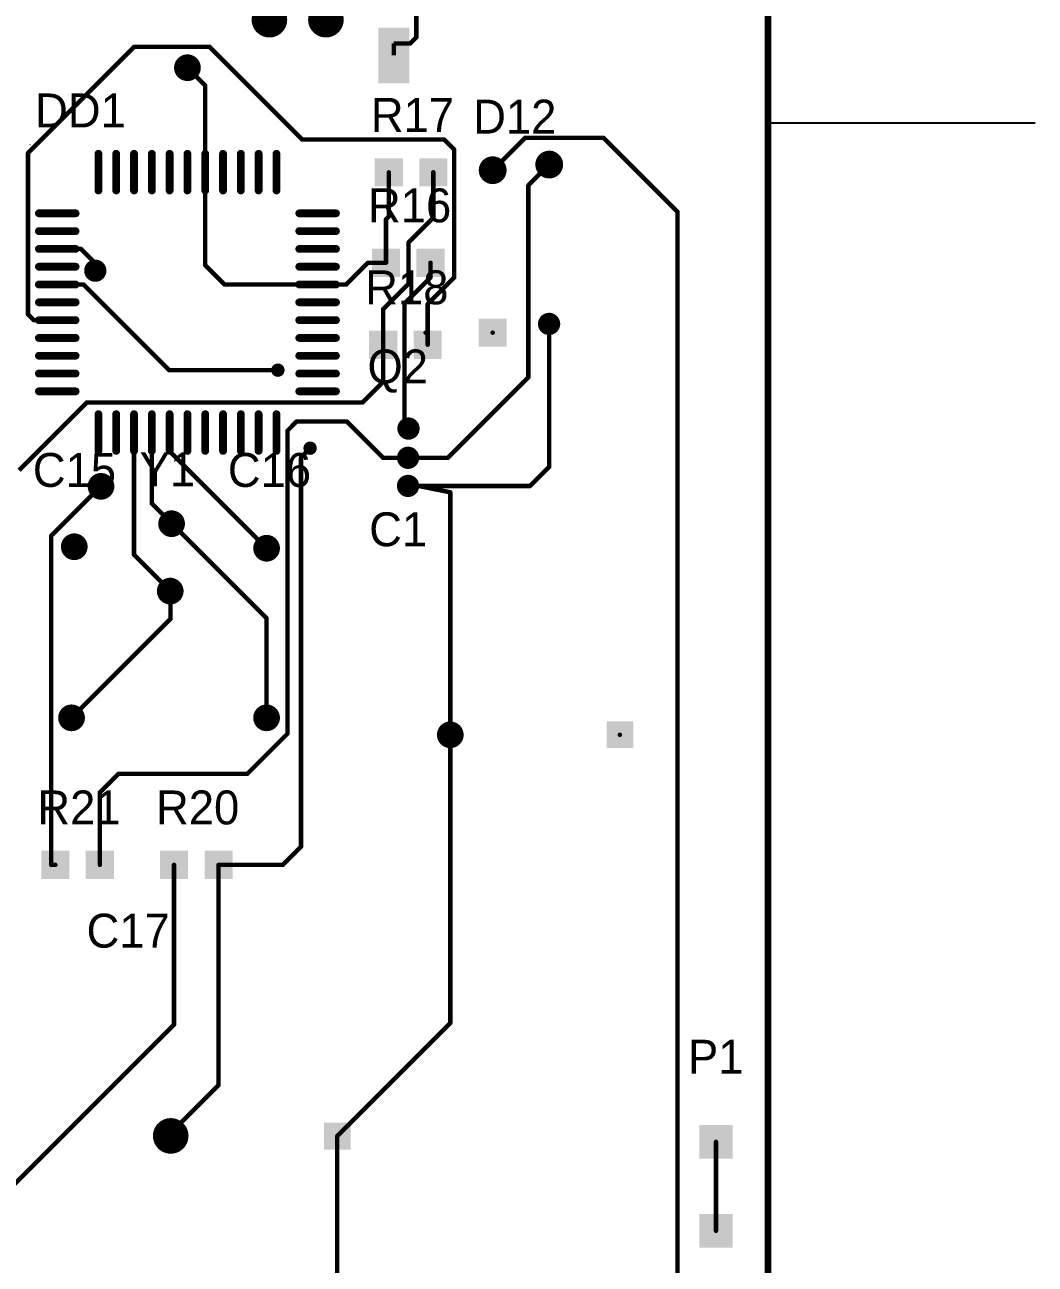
# Model space of a CAD drawing. Header units: millimetres. Extents: x 40 to 3761, y -469 to 920.
# Drawn here: x 66.1 to 111.5, y 99.9 to 155.6 of the extents above; entities that cross this region are included whole.
import ezdxf

# ---------------------------------------------------------------- set-up
doc = ezdxf.new("R2010")
doc.units = ezdxf.units.MM
for name, color, linetype in [('BottomLayer', 5, 'Continuous'), ('DrillDrawing', 1, 'Continuous'), ('KeepOutLayer', 6, 'Continuous'), ('Mechanical15', 56, 'Continuous'), ('MultiLayer', 9, 'Continuous'), ('TopLayer', 1, 'Continuous'), ('TopOverlay', 2, 'Continuous'), ('TopPaste', 8, 'Continuous')]:
    doc.layers.add(name, color=color, linetype=linetype)

msp = doc.modelspace()

# ---------------------------------------------------------------- linework, layer by layer
msp.add_line((99.5, 151.2), (111.5, 151.2))
at = {"layer": 'BottomLayer', "const_width": 0.1}
for points in [[(73.356, 153.67, 1), (73.456, 153.67, 1)], [(87.072, 149.065, 1), (87.172, 149.065, 1)], [(69.216, 144.551, 1), (69.316, 144.551, 1)], [(84.057, 141.765, 1), (84.157, 141.765, 1)], [(84.057, 141.765, 1), (84.157, 141.765, 1)], [(87.072, 141.765, 1), (87.172, 141.765, 1)], [(77.42, 140.081, 1), (77.52, 140.081, 1)], [(77.42, 136.55, 1), (77.52, 136.55, 1)], [(77.42, 136.55, 1), (77.52, 136.55, 1)], [(78.868, 136.576, 1), (78.968, 136.576, 1)], [(69.47, 134.874, 1), (69.57, 134.874, 1)], [(76.912, 132.08, 1), (77.012, 132.08, 1)], [(76.912, 132.08, 1), (77.012, 132.08, 1)], [(92.787, 123.698, 1), (92.887, 123.698, 1)]]:
    msp.add_lwpolyline(points, format="xyb", close=True, dxfattribs=at)
at = {"layer": 'DrillDrawing', "const_width": 0.3}
for points in [[(69.116, 144.551, 1), (69.416, 144.551, 1)], [(77.32, 140.081, 1), (77.62, 140.081, 1)], [(78.768, 136.576, 1), (79.068, 136.576, 1)], [(69.37, 134.874, 1), (69.67, 134.874, 1)]]:
    msp.add_lwpolyline(points, format="xyb", close=True, dxfattribs=at)
at = {"layer": 'KeepOutLayer', "const_width": 0.3}
msp.add_lwpolyline([(99.5, 77.5), (99.5, 224.9)], dxfattribs=at)
at = {"layer": 'Mechanical15'}
for points, const_width in [([(66.318, 150.204, 1), (66.343, 150.204, 1)], 0.025), ([(66.318, 150.204, 1), (66.343, 150.204, 1)], 0.025), ([(83.295, 136.144, 1), (83.345, 136.144, 1)], 0.05)]:
    msp.add_lwpolyline(points, format="xyb", close=True, dxfattribs=dict(at, const_width=const_width))
at = {"layer": 'MultiLayer', "const_width": 0.5}
msp.add_lwpolyline([(69.016, 144.551, 1), (69.516, 144.551, 1)], format="xyb", close=True, dxfattribs=at)
at = {"layer": 'TopLayer'}
for points, const_width in [([(83.693, 155.042), (83.693, 161.188)], 0.2), ([(82.677, 154.762), (83.414, 154.762)], 0.2), ([(82.677, 154.22), (82.677, 154.762)], 0.2), ([(83.414, 154.762), (83.693, 155.042)], 0.2), ([(66.243, 149.835), (71.018, 154.61)], 0.2), ([(71.018, 154.61), (74.397, 154.61)], 0.2), ([(74.397, 154.61), (78.562, 150.444)], 0.2), ([(73.406, 153.67), (74.206, 152.87)], 0.2), ([(74.206, 148.979), (74.206, 152.87)], 0.2), ([(78.562, 150.444), (84.938, 150.444)], 0.2), ([(84.938, 150.444), (85.395, 149.987)], 0.2), ([(87.122, 149.065), (88.577, 150.52)], 0.2), ([(88.577, 150.52), (92.1, 150.52)], 0.2), ([(92.1, 150.52), (95.428, 147.193)], 0.2), ([(66.243, 142.583), (66.243, 149.835)], 0.2), ([(69.406, 149.804), (69.406, 148.154)], 0.35), ([(70.206, 149.804), (70.206, 148.154)], 0.35), ([(71.006, 149.804), (71.006, 148.154)], 0.35), ([(71.806, 149.804), (71.806, 148.154)], 0.35), ([(72.606, 149.804), (72.606, 148.154)], 0.35), ([(73.406, 149.804), (73.406, 148.154)], 0.35), ([(74.206, 149.804), (74.206, 148.154)], 0.35), ([(75.006, 149.804), (75.006, 148.154)], 0.35), ([(75.806, 149.804), (75.806, 148.154)], 0.35), ([(76.606, 149.804), (76.606, 148.154)], 0.35), ([(77.406, 149.804), (77.406, 148.154)], 0.35), ([(85.395, 144.247), (85.395, 149.987)], 0.2), ([(88.722, 148.379), (89.662, 149.319)], 0.2), ([(74.206, 144.8), (74.206, 148.979)], 0.2), ([(82.455, 146.99), (82.455, 148.971)], 0.2), ([(84.455, 146.939), (84.455, 148.971)], 0.2), ([(88.722, 139.751), (88.722, 148.379)], 0.2), ([(66.731, 147.129), (68.381, 147.129)], 0.35), ([(78.431, 147.129), (80.081, 147.129)], 0.35), ([(82.328, 146.863), (82.455, 146.99)], 0.2), ([(83.343, 145.827), (84.455, 146.939)], 0.2), ([(95.428, 87.137), (95.428, 147.193)], 0.2), ([(66.731, 146.329), (68.381, 146.329)], 0.35), ([(78.431, 146.329), (80.081, 146.329)], 0.35), ([(82.328, 144.907), (82.328, 146.863)], 0.2), ([(83.343, 143.967), (83.343, 145.827)], 0.2), ([(66.731, 145.529), (68.381, 145.529)], 0.35), ([(67.556, 145.529), (68.618, 145.529)], 0.2), ([(68.618, 145.529), (69.266, 144.882)], 0.2), ([(78.431, 145.529), (80.081, 145.529)], 0.35), ([(66.731, 144.729), (68.381, 144.729)], 0.35), ([(69.266, 144.551), (69.266, 144.882)], 0.2), ([(74.206, 144.8), (75.077, 143.929)], 0.2), ([(78.431, 144.729), (80.081, 144.729)], 0.35), ([(80.543, 143.929), (81.521, 144.907)], 0.2), ([(81.521, 144.907), (82.328, 144.907)], 0.2), ([(84.328, 144.247), (84.328, 144.907)], 0.2), ([(83.16, 143.078), (84.328, 144.247)], 0.2), ([(84.201, 143.053), (85.395, 144.247)], 0.2), ([(66.731, 143.929), (68.381, 143.929)], 0.35), ([(67.556, 143.929), (68.732, 143.929)], 0.2), ([(68.732, 143.929), (72.58, 140.081)], 0.2), ([(75.077, 143.929), (79.256, 143.929)], 0.2), ([(78.431, 143.929), (80.081, 143.929)], 0.35), ([(79.256, 143.929), (80.543, 143.929)], 0.2), ([(82.201, 142.825), (83.343, 143.967)], 0.2), ([(66.731, 143.129), (68.381, 143.129)], 0.35), ([(78.431, 143.129), (80.081, 143.129)], 0.35), ([(83.16, 137.414), (83.16, 143.078)], 0.2), ([(84.201, 141.224), (84.201, 143.053)], 0.2), ([(66.243, 142.583), (66.497, 142.329)], 0.2), ([(82.201, 141.224), (82.201, 142.825)], 0.2), ([(66.497, 142.329), (67.556, 142.329)], 0.2), ([(66.731, 142.329), (68.381, 142.329)], 0.35), ([(78.431, 142.329), (80.081, 142.329)], 0.35), ([(89.662, 135.738), (89.662, 142.019)], 0.2), ([(66.731, 141.529), (68.381, 141.529)], 0.35), ([(78.431, 141.529), (80.081, 141.529)], 0.35), ([(66.731, 140.729), (68.381, 140.729)], 0.35), ([(78.431, 140.729), (80.081, 140.729)], 0.35), ([(82.201, 139.554), (82.201, 141.224)], 0.2), ([(66.731, 139.929), (68.381, 139.929)], 0.35), ([(72.58, 140.081), (77.47, 140.081)], 0.2), ([(78.431, 139.929), (80.081, 139.929)], 0.35), ([(85.115, 136.144), (88.722, 139.751)], 0.2), ([(66.731, 139.129), (68.381, 139.129)], 0.35), ([(78.431, 139.129), (80.081, 139.129)], 0.35), ([(81.28, 138.633), (82.201, 139.554)], 0.2), ([(65.837, 135.585), (68.885, 138.633)], 0.2), ([(68.885, 138.633), (81.28, 138.633)], 0.2), ([(69.406, 138.104), (69.406, 136.454)], 0.35), ([(70.206, 138.104), (70.206, 136.454)], 0.35), ([(71.006, 138.104), (71.006, 136.454)], 0.35), ([(71.806, 138.104), (71.806, 136.454)], 0.35), ([(72.606, 138.104), (72.606, 136.454)], 0.35), ([(73.406, 138.104), (73.406, 136.454)], 0.35), ([(74.206, 138.104), (74.206, 136.454)], 0.35), ([(75.006, 138.104), (75.006, 136.454)], 0.35), ([(75.806, 138.104), (75.806, 136.454)], 0.35), ([(76.606, 138.104), (76.606, 136.454)], 0.35), ([(77.406, 138.104), (77.406, 136.454)], 0.35), ([(77.902, 137.363), (78.308, 137.77)], 0.2), ([(78.308, 137.77), (80.569, 137.77)], 0.2), ([(80.569, 137.77), (82.194, 136.144)], 0.2), ([(71.006, 131.787), (71.006, 137.279)], 0.2), ([(71.806, 134.087), (71.806, 137.279)], 0.2), ([(72.606, 136.436), (72.606, 137.279)], 0.2), ([(77.902, 123.749), (77.902, 137.363)], 0.2), ([(72.606, 136.436), (76.962, 132.08)], 0.2), ([(78.511, 136.169), (78.918, 136.576)], 0.2), ([(78.511, 118.669), (78.511, 136.169)], 0.2), ([(82.194, 136.144), (83.82, 136.144)], 0.2), ([(83.82, 136.144), (85.115, 136.144)], 0.2), ([(88.798, 134.874), (89.662, 135.738)], 0.2), ([(67.285, 132.639), (69.52, 134.874)], 0.2), ([(83.82, 134.874), (85.217, 134.595)], 0.2), ([(83.82, 134.874), (88.798, 134.874)], 0.2), ([(85.217, 123.698), (85.217, 134.595)], 0.2), ([(71.806, 134.087), (72.644, 133.249)], 0.2), ([(72.644, 133.249), (76.962, 128.931)], 0.2), ([(67.285, 117.856), (67.285, 132.639)], 0.2), ([(71.006, 131.787), (72.644, 130.149)], 0.2), ([(72.644, 128.905), (72.644, 130.149)], 0.2), ([(68.199, 124.46), (72.644, 128.905)], 0.2), ([(76.962, 124.46), (76.962, 128.931)], 0.2), ([(76.098, 121.945), (77.902, 123.749)], 0.2), ([(85.217, 110.744), (85.217, 123.698)], 0.2), ([(69.469, 121.107), (70.307, 121.945)], 0.2), ([(70.307, 121.945), (76.098, 121.945)], 0.2), ([(69.469, 117.856), (69.469, 121.107)], 0.2), ([(77.699, 117.856), (78.511, 118.669)], 0.2), ([(67.285, 117.856), (67.469, 117.856)], 0.2), ([(72.803, 110.674), (72.803, 117.856)], 0.2), ([(74.803, 117.856), (77.699, 117.856)], 0.2), ([(74.803, 107.95), (74.803, 117.856)], 0.2), ([(80.137, 105.664), (85.217, 110.744)], 0.2), ([(65.532, 103.403), (72.803, 110.674)], 0.2), ([(72.517, 105.664), (74.803, 107.95)], 0.2), ([(80.137, 98.615), (80.137, 105.664)], 0.2), ([(97.155, 101.41), (97.155, 105.41)], 0.2)]:
    msp.add_lwpolyline(points, dxfattribs=dict(at, const_width=const_width))
for points, const_width in [([(76.689, 155.829, 1), (77.489, 155.829, 1)], 0.8), ([(79.229, 155.829, 1), (80.029, 155.829, 1)], 0.8), ([(83.364, 154.762, 1), (83.464, 154.762, 1)], 0.1), ([(83.364, 154.762, 1), (83.464, 154.762, 1)], 0.1), ([(83.643, 155.042, 1), (83.743, 155.042, 1)], 0.1), ([(83.643, 155.042, 1), (83.743, 155.042, 1)], 0.1), ([(70.968, 154.61, 1), (71.068, 154.61, 1)], 0.1), ([(70.968, 154.61, 1), (71.068, 154.61, 1)], 0.1), ([(73.106, 153.67, 1), (73.706, 153.67, 1)], 0.6), ([(74.347, 154.61, 1), (74.447, 154.61, 1)], 0.1), ([(74.347, 154.61, 1), (74.447, 154.61, 1)], 0.1), ([(73.356, 153.67, 1), (73.456, 153.67, 1)], 0.1), ([(74.156, 152.87, 1), (74.256, 152.87, 1)], 0.1), ([(74.156, 152.87, 1), (74.256, 152.87, 1)], 0.1), ([(78.512, 150.444, 1), (78.612, 150.444, 1)], 0.1), ([(78.512, 150.444, 1), (78.612, 150.444, 1)], 0.1), ([(84.888, 150.444, 1), (84.988, 150.444, 1)], 0.1), ([(84.888, 150.444, 1), (84.988, 150.444, 1)], 0.1), ([(88.527, 150.52, 1), (88.627, 150.52, 1)], 0.1), ([(88.527, 150.52, 1), (88.627, 150.52, 1)], 0.1), ([(92.05, 150.52, 1), (92.15, 150.52, 1)], 0.1), ([(92.05, 150.52, 1), (92.15, 150.52, 1)], 0.1), ([(66.193, 149.835, 1), (66.293, 149.835, 1)], 0.1), ([(66.193, 149.835, 1), (66.293, 149.835, 1)], 0.1), ([(69.319, 149.804, 1), (69.494, 149.804, 1)], 0.175), ([(70.119, 149.804, 1), (70.294, 149.804, 1)], 0.175), ([(70.919, 149.804, 1), (71.094, 149.804, 1)], 0.175), ([(71.719, 149.804, 1), (71.894, 149.804, 1)], 0.175), ([(72.519, 149.804, 1), (72.694, 149.804, 1)], 0.175), ([(73.318, 149.804, 1), (73.494, 149.804, 1)], 0.175), ([(74.118, 149.804, 1), (74.293, 149.804, 1)], 0.175), ([(74.918, 149.804, 1), (75.093, 149.804, 1)], 0.175), ([(75.718, 149.804, 1), (75.893, 149.804, 1)], 0.175), ([(76.518, 149.804, 1), (76.693, 149.804, 1)], 0.175), ([(77.318, 149.804, 1), (77.493, 149.804, 1)], 0.175), ([(85.345, 149.987, 1), (85.445, 149.987, 1)], 0.1), ([(85.345, 149.987, 1), (85.445, 149.987, 1)], 0.1), ([(89.35, 149.319, 1), (89.974, 149.319, 1)], 0.625), ([(86.81, 149.065, 1), (87.434, 149.065, 1)], 0.625), ([(89.612, 149.319, 1), (89.712, 149.319, 1)], 0.1), ([(74.156, 148.979, 1), (74.256, 148.979, 1)], 0.1), ([(74.156, 148.979, 1), (74.256, 148.979, 1)], 0.1), ([(82.405, 148.971, 1), (82.505, 148.971, 1)], 0.1), ([(84.405, 148.971, 1), (84.505, 148.971, 1)], 0.1), ([(87.072, 149.065, 1), (87.172, 149.065, 1)], 0.1), ([(69.319, 148.154, 1), (69.494, 148.154, 1)], 0.175), ([(70.119, 148.154, 1), (70.294, 148.154, 1)], 0.175), ([(70.919, 148.154, 1), (71.094, 148.154, 1)], 0.175), ([(71.719, 148.154, 1), (71.894, 148.154, 1)], 0.175), ([(72.519, 148.154, 1), (72.694, 148.154, 1)], 0.175), ([(73.318, 148.154, 1), (73.494, 148.154, 1)], 0.175), ([(74.118, 148.154, 1), (74.293, 148.154, 1)], 0.175), ([(74.918, 148.154, 1), (75.093, 148.154, 1)], 0.175), ([(75.718, 148.154, 1), (75.893, 148.154, 1)], 0.175), ([(76.518, 148.154, 1), (76.693, 148.154, 1)], 0.175), ([(77.318, 148.154, 1), (77.493, 148.154, 1)], 0.175), ([(88.672, 148.379, 1), (88.772, 148.379, 1)], 0.1), ([(88.672, 148.379, 1), (88.772, 148.379, 1)], 0.1), ([(66.644, 147.129, 1), (66.819, 147.129, 1)], 0.175), ([(68.294, 147.129, 1), (68.469, 147.129, 1)], 0.175), ([(78.343, 147.129, 1), (78.518, 147.129, 1)], 0.175), ([(79.993, 147.129, 1), (80.168, 147.129, 1)], 0.175), ([(82.405, 146.99, 1), (82.505, 146.99, 1)], 0.1), ([(82.405, 146.99, 1), (82.505, 146.99, 1)], 0.1), ([(84.405, 146.939, 1), (84.505, 146.939, 1)], 0.1), ([(84.405, 146.939, 1), (84.505, 146.939, 1)], 0.1), ([(95.378, 147.193, 1), (95.478, 147.193, 1)], 0.1), ([(95.378, 147.193, 1), (95.478, 147.193, 1)], 0.1), ([(66.644, 146.329, 1), (66.819, 146.329, 1)], 0.175), ([(68.294, 146.329, 1), (68.469, 146.329, 1)], 0.175), ([(78.343, 146.329, 1), (78.518, 146.329, 1)], 0.175), ([(79.993, 146.329, 1), (80.168, 146.329, 1)], 0.175), ([(82.278, 146.863, 1), (82.378, 146.863, 1)], 0.1), ([(82.278, 146.863, 1), (82.378, 146.863, 1)], 0.1), ([(83.293, 145.827, 1), (83.393, 145.827, 1)], 0.1), ([(83.293, 145.827, 1), (83.393, 145.827, 1)], 0.1), ([(66.644, 145.529, 1), (66.819, 145.529, 1)], 0.175), ([(67.506, 145.529, 1), (67.606, 145.529, 1)], 0.1), ([(68.294, 145.529, 1), (68.469, 145.529, 1)], 0.175), ([(68.568, 145.529, 1), (68.668, 145.529, 1)], 0.1), ([(68.568, 145.529, 1), (68.668, 145.529, 1)], 0.1), ([(78.343, 145.529, 1), (78.518, 145.529, 1)], 0.175), ([(79.993, 145.529, 1), (80.168, 145.529, 1)], 0.175), ([(66.644, 144.729, 1), (66.819, 144.729, 1)], 0.175), ([(68.294, 144.729, 1), (68.469, 144.729, 1)], 0.175), ([(69.016, 144.551, 1), (69.516, 144.551, 1)], 0.5), ([(69.216, 144.882, 1), (69.316, 144.882, 1)], 0.1), ([(69.216, 144.882, 1), (69.316, 144.882, 1)], 0.1), ([(74.156, 144.8, 1), (74.256, 144.8, 1)], 0.1), ([(74.156, 144.8, 1), (74.256, 144.8, 1)], 0.1), ([(78.343, 144.729, 1), (78.518, 144.729, 1)], 0.175), ([(79.993, 144.729, 1), (80.168, 144.729, 1)], 0.175), ([(81.471, 144.907, 1), (81.571, 144.907, 1)], 0.1), ([(81.471, 144.907, 1), (81.571, 144.907, 1)], 0.1), ([(82.278, 144.907, 1), (82.378, 144.907, 1)], 0.1), ([(82.278, 144.907, 1), (82.378, 144.907, 1)], 0.1), ([(84.278, 144.907, 1), (84.378, 144.907, 1)], 0.1), ([(69.216, 144.551, 1), (69.316, 144.551, 1)], 0.1), ([(84.278, 144.247, 1), (84.378, 144.247, 1)], 0.1), ([(84.278, 144.247, 1), (84.378, 144.247, 1)], 0.1), ([(85.345, 144.247, 1), (85.445, 144.247, 1)], 0.1), ([(85.345, 144.247, 1), (85.445, 144.247, 1)], 0.1), ([(66.644, 143.929, 1), (66.819, 143.929, 1)], 0.175), ([(67.506, 143.929, 1), (67.606, 143.929, 1)], 0.1), ([(68.294, 143.929, 1), (68.469, 143.929, 1)], 0.175), ([(68.682, 143.929, 1), (68.782, 143.929, 1)], 0.1), ([(68.682, 143.929, 1), (68.782, 143.929, 1)], 0.1), ([(75.027, 143.929, 1), (75.127, 143.929, 1)], 0.1), ([(75.027, 143.929, 1), (75.127, 143.929, 1)], 0.1), ([(78.343, 143.929, 1), (78.518, 143.929, 1)], 0.175), ([(79.206, 143.929, 1), (79.306, 143.929, 1)], 0.1), ([(79.206, 143.929, 1), (79.306, 143.929, 1)], 0.1), ([(79.993, 143.929, 1), (80.168, 143.929, 1)], 0.175), ([(80.493, 143.929, 1), (80.593, 143.929, 1)], 0.1), ([(80.493, 143.929, 1), (80.593, 143.929, 1)], 0.1), ([(83.293, 143.967, 1), (83.393, 143.967, 1)], 0.1), ([(83.293, 143.967, 1), (83.393, 143.967, 1)], 0.1), ([(66.644, 143.129, 1), (66.819, 143.129, 1)], 0.175), ([(68.294, 143.129, 1), (68.469, 143.129, 1)], 0.175), ([(78.343, 143.129, 1), (78.518, 143.129, 1)], 0.175), ([(79.993, 143.129, 1), (80.168, 143.129, 1)], 0.175), ([(83.11, 143.078, 1), (83.21, 143.078, 1)], 0.1), ([(83.11, 143.078, 1), (83.21, 143.078, 1)], 0.1), ([(84.151, 143.053, 1), (84.251, 143.053, 1)], 0.1), ([(84.151, 143.053, 1), (84.251, 143.053, 1)], 0.1), ([(66.193, 142.583, 1), (66.293, 142.583, 1)], 0.1), ([(66.193, 142.583, 1), (66.293, 142.583, 1)], 0.1), ([(82.151, 142.825, 1), (82.251, 142.825, 1)], 0.1), ([(82.151, 142.825, 1), (82.251, 142.825, 1)], 0.1), ([(89.406, 142.159, 1), (89.906, 142.159, 1)], 0.5), ([(66.447, 142.329, 1), (66.547, 142.329, 1)], 0.1), ([(66.447, 142.329, 1), (66.547, 142.329, 1)], 0.1), ([(66.644, 142.329, 1), (66.819, 142.329, 1)], 0.175), ([(67.506, 142.329, 1), (67.606, 142.329, 1)], 0.1), ([(68.294, 142.329, 1), (68.469, 142.329, 1)], 0.175), ([(78.343, 142.329, 1), (78.518, 142.329, 1)], 0.175), ([(79.993, 142.329, 1), (80.168, 142.329, 1)], 0.175), ([(89.612, 142.019, 1), (89.712, 142.019, 1)], 0.1), ([(66.644, 141.529, 1), (66.819, 141.529, 1)], 0.175), ([(68.294, 141.529, 1), (68.469, 141.529, 1)], 0.175), ([(78.343, 141.529, 1), (78.518, 141.529, 1)], 0.175), ([(79.993, 141.529, 1), (80.168, 141.529, 1)], 0.175), ([(66.644, 140.729, 1), (66.819, 140.729, 1)], 0.175), ([(68.294, 140.729, 1), (68.469, 140.729, 1)], 0.175), ([(78.343, 140.729, 1), (78.518, 140.729, 1)], 0.175), ([(79.993, 140.729, 1), (80.168, 140.729, 1)], 0.175), ([(82.151, 141.224, 1), (82.251, 141.224, 1)], 0.1), ([(82.151, 141.224, 1), (82.251, 141.224, 1)], 0.1), ([(84.151, 141.224, 1), (84.251, 141.224, 1)], 0.1), ([(66.644, 139.929, 1), (66.819, 139.929, 1)], 0.175), ([(68.294, 139.929, 1), (68.469, 139.929, 1)], 0.175), ([(72.53, 140.081, 1), (72.63, 140.081, 1)], 0.1), ([(72.53, 140.081, 1), (72.63, 140.081, 1)], 0.1), ([(77.42, 140.081, 1), (77.52, 140.081, 1)], 0.1), ([(78.343, 139.929, 1), (78.518, 139.929, 1)], 0.175), ([(79.993, 139.929, 1), (80.168, 139.929, 1)], 0.175), ([(88.672, 139.751, 1), (88.772, 139.751, 1)], 0.1), ([(88.672, 139.751, 1), (88.772, 139.751, 1)], 0.1), ([(66.644, 139.129, 1), (66.819, 139.129, 1)], 0.175), ([(68.294, 139.129, 1), (68.469, 139.129, 1)], 0.175), ([(78.343, 139.129, 1), (78.518, 139.129, 1)], 0.175), ([(79.993, 139.129, 1), (80.168, 139.129, 1)], 0.175), ([(82.151, 139.554, 1), (82.251, 139.554, 1)], 0.1), ([(82.151, 139.554, 1), (82.251, 139.554, 1)], 0.1), ([(68.835, 138.633, 1), (68.935, 138.633, 1)], 0.1), ([(68.835, 138.633, 1), (68.935, 138.633, 1)], 0.1), ([(81.23, 138.633, 1), (81.33, 138.633, 1)], 0.1), ([(81.23, 138.633, 1), (81.33, 138.633, 1)], 0.1), ([(69.319, 138.104, 1), (69.494, 138.104, 1)], 0.175), ([(70.119, 138.104, 1), (70.294, 138.104, 1)], 0.175), ([(70.919, 138.104, 1), (71.094, 138.104, 1)], 0.175), ([(71.719, 138.104, 1), (71.894, 138.104, 1)], 0.175), ([(72.519, 138.104, 1), (72.694, 138.104, 1)], 0.175), ([(73.318, 138.104, 1), (73.494, 138.104, 1)], 0.175), ([(74.118, 138.104, 1), (74.293, 138.104, 1)], 0.175), ([(74.918, 138.104, 1), (75.093, 138.104, 1)], 0.175), ([(75.718, 138.104, 1), (75.893, 138.104, 1)], 0.175), ([(76.518, 138.104, 1), (76.693, 138.104, 1)], 0.175), ([(77.318, 138.104, 1), (77.493, 138.104, 1)], 0.175), ([(78.258, 137.77, 1), (78.358, 137.77, 1)], 0.1), ([(78.258, 137.77, 1), (78.358, 137.77, 1)], 0.1), ([(80.519, 137.77, 1), (80.619, 137.77, 1)], 0.1), ([(80.519, 137.77, 1), (80.619, 137.77, 1)], 0.1), ([(83.088, 137.457, 1), (83.588, 137.457, 1)], 0.5), ([(70.956, 137.279, 1), (71.056, 137.279, 1)], 0.1), ([(71.756, 137.279, 1), (71.856, 137.279, 1)], 0.1), ([(72.556, 137.279, 1), (72.656, 137.279, 1)], 0.1), ([(77.852, 137.363, 1), (77.952, 137.363, 1)], 0.1), ([(77.852, 137.363, 1), (77.952, 137.363, 1)], 0.1), ([(83.11, 137.414, 1), (83.21, 137.414, 1)], 0.1), ([(83.11, 137.414, 1), (83.21, 137.414, 1)], 0.1), ([(69.319, 136.454, 1), (69.494, 136.454, 1)], 0.175), ([(70.119, 136.454, 1), (70.294, 136.454, 1)], 0.175), ([(70.919, 136.454, 1), (71.094, 136.454, 1)], 0.175), ([(71.719, 136.454, 1), (71.894, 136.454, 1)], 0.175), ([(72.519, 136.454, 1), (72.694, 136.454, 1)], 0.175), ([(72.556, 136.436, 1), (72.656, 136.436, 1)], 0.1), ([(72.556, 136.436, 1), (72.656, 136.436, 1)], 0.1), ([(73.318, 136.454, 1), (73.494, 136.454, 1)], 0.175), ([(74.118, 136.454, 1), (74.293, 136.454, 1)], 0.175), ([(74.918, 136.454, 1), (75.093, 136.454, 1)], 0.175), ([(75.718, 136.454, 1), (75.893, 136.454, 1)], 0.175), ([(76.518, 136.454, 1), (76.693, 136.454, 1)], 0.175), ([(77.318, 136.454, 1), (77.493, 136.454, 1)], 0.175), ([(78.868, 136.576, 1), (78.968, 136.576, 1)], 0.1), ([(83.07, 136.144, 1), (83.57, 136.144, 1)], 0.5), ([(78.461, 136.169, 1), (78.561, 136.169, 1)], 0.1), ([(78.461, 136.169, 1), (78.561, 136.169, 1)], 0.1), ([(82.144, 136.144, 1), (82.244, 136.144, 1)], 0.1), ([(82.144, 136.144, 1), (82.244, 136.144, 1)], 0.1), ([(83.77, 136.144, 1), (83.87, 136.144, 1)], 0.1), ([(83.77, 136.144, 1), (83.87, 136.144, 1)], 0.1), ([(85.065, 136.144, 1), (85.165, 136.144, 1)], 0.1), ([(85.065, 136.144, 1), (85.165, 136.144, 1)], 0.1), ([(69.222, 134.86, 1), (69.822, 134.86, 1)], 0.6), ([(83.068, 134.88, 1), (83.568, 134.88, 1)], 0.5), ([(89.612, 135.738, 1), (89.712, 135.738, 1)], 0.1), ([(89.612, 135.738, 1), (89.712, 135.738, 1)], 0.1), ([(69.47, 134.874, 1), (69.57, 134.874, 1)], 0.1), ([(83.77, 134.874, 1), (83.87, 134.874, 1)], 0.1), ([(83.77, 134.874, 1), (83.87, 134.874, 1)], 0.1), ([(88.748, 134.874, 1), (88.848, 134.874, 1)], 0.1), ([(88.748, 134.874, 1), (88.848, 134.874, 1)], 0.1), ([(85.167, 134.595, 1), (85.267, 134.595, 1)], 0.1), ([(85.167, 134.595, 1), (85.267, 134.595, 1)], 0.1), ([(71.756, 134.087, 1), (71.856, 134.087, 1)], 0.1), ([(71.756, 134.087, 1), (71.856, 134.087, 1)], 0.1), ([(72.395, 133.182, 1), (72.995, 133.182, 1)], 0.6), ([(72.594, 133.249, 1), (72.694, 133.249, 1)], 0.1), ([(72.594, 133.249, 1), (72.694, 133.249, 1)], 0.1), ([(67.235, 132.639, 1), (67.335, 132.639, 1)], 0.1), ([(67.235, 132.639, 1), (67.335, 132.639, 1)], 0.1), ([(68.021, 132.147, 1), (68.621, 132.147, 1)], 0.6), ([(76.662, 132.08, 1), (77.262, 132.08, 1)], 0.6), ([(76.912, 132.08, 1), (77.012, 132.08, 1)], 0.1), ([(70.956, 131.787, 1), (71.056, 131.787, 1)], 0.1), ([(70.956, 131.787, 1), (71.056, 131.787, 1)], 0.1), ([(72.332, 130.154, 1), (72.932, 130.154, 1)], 0.6), ([(72.594, 130.149, 1), (72.694, 130.149, 1)], 0.1), ([(72.594, 130.149, 1), (72.694, 130.149, 1)], 0.1), ([(72.594, 128.905, 1), (72.694, 128.905, 1)], 0.1), ([(72.594, 128.905, 1), (72.694, 128.905, 1)], 0.1), ([(76.912, 128.931, 1), (77.012, 128.931, 1)], 0.1), ([(76.912, 128.931, 1), (77.012, 128.931, 1)], 0.1), ([(67.899, 124.46, 1), (68.499, 124.46, 1)], 0.6), ([(76.662, 124.46, 1), (77.262, 124.46, 1)], 0.6), ([(68.149, 124.46, 1), (68.249, 124.46, 1)], 0.1), ([(76.912, 124.46, 1), (77.012, 124.46, 1)], 0.1), ([(84.917, 123.698, 1), (85.517, 123.698, 1)], 0.6), ([(77.852, 123.749, 1), (77.952, 123.749, 1)], 0.1), ([(77.852, 123.749, 1), (77.952, 123.749, 1)], 0.1), ([(85.167, 123.698, 1), (85.267, 123.698, 1)], 0.1), ([(85.167, 123.698, 1), (85.267, 123.698, 1)], 0.1), ([(70.257, 121.945, 1), (70.357, 121.945, 1)], 0.1), ([(70.257, 121.945, 1), (70.357, 121.945, 1)], 0.1), ([(76.048, 121.945, 1), (76.148, 121.945, 1)], 0.1), ([(76.048, 121.945, 1), (76.148, 121.945, 1)], 0.1), ([(69.419, 121.107, 1), (69.519, 121.107, 1)], 0.1), ([(69.419, 121.107, 1), (69.519, 121.107, 1)], 0.1), ([(78.461, 118.669, 1), (78.561, 118.669, 1)], 0.1), ([(78.461, 118.669, 1), (78.561, 118.669, 1)], 0.1), ([(67.235, 117.856, 1), (67.335, 117.856, 1)], 0.1), ([(67.235, 117.856, 1), (67.335, 117.856, 1)], 0.1), ([(67.419, 117.856, 1), (67.519, 117.856, 1)], 0.1), ([(69.419, 117.856, 1), (69.519, 117.856, 1)], 0.1), ([(72.753, 117.856, 1), (72.853, 117.856, 1)], 0.1), ([(74.753, 117.856, 1), (74.853, 117.856, 1)], 0.1), ([(74.753, 117.856, 1), (74.853, 117.856, 1)], 0.1), ([(77.649, 117.856, 1), (77.749, 117.856, 1)], 0.1), ([(77.649, 117.856, 1), (77.749, 117.856, 1)], 0.1), ([(85.167, 110.744, 1), (85.267, 110.744, 1)], 0.1), ([(85.167, 110.744, 1), (85.267, 110.744, 1)], 0.1), ([(72.753, 110.674, 1), (72.853, 110.674, 1)], 0.1), ([(72.753, 110.674, 1), (72.853, 110.674, 1)], 0.1), ([(74.753, 107.95, 1), (74.853, 107.95, 1)], 0.1), ([(74.753, 107.95, 1), (74.853, 107.95, 1)], 0.1), ([(72.255, 105.675, 1), (73.055, 105.675, 1)], 0.8), ([(72.467, 105.664, 1), (72.567, 105.664, 1)], 0.1), ([(80.087, 105.664, 1), (80.187, 105.664, 1)], 0.1), ([(80.087, 105.664, 1), (80.187, 105.664, 1)], 0.1), ([(97.105, 105.41, 1), (97.205, 105.41, 1)], 0.1), ([(97.105, 101.41, 1), (97.205, 101.41, 1)], 0.1)]:
    msp.add_lwpolyline(points, format="xyb", close=True, dxfattribs=dict(at, const_width=const_width))
for points in [[(83.377, 152.97), (83.377, 155.47), (81.977, 152.97), (81.977, 155.47)], [(81.825, 148.336), (83.085, 148.336), (81.825, 149.606), (83.085, 149.606)], [(83.825, 148.336), (85.085, 148.336), (83.825, 149.606), (85.085, 149.606)], [(81.698, 144.272), (82.958, 144.272), (81.698, 145.542), (82.958, 145.542)], [(83.698, 144.272), (84.958, 144.272), (83.698, 145.542), (84.958, 145.542)], [(87.747, 141.14), (87.747, 142.39), (86.497, 141.14), (86.497, 142.39)], [(81.571, 140.589), (82.831, 140.589), (81.571, 141.859), (82.831, 141.859)], [(83.571, 140.589), (84.831, 140.589), (83.571, 141.859), (84.831, 141.859)], [(92.237, 123.098), (93.437, 123.098), (92.237, 124.298), (93.437, 124.298)], [(66.839, 117.221), (68.099, 117.221), (66.839, 118.491), (68.099, 118.491)], [(68.839, 117.221), (70.099, 117.221), (68.839, 118.491), (70.099, 118.491)], [(72.173, 117.221), (73.433, 117.221), (72.173, 118.491), (73.433, 118.491)], [(74.173, 117.221), (75.433, 117.221), (74.173, 118.491), (75.433, 118.491)], [(79.537, 105.064), (80.737, 105.064), (79.537, 106.264), (80.737, 106.264)], [(96.405, 104.66), (97.905, 104.66), (96.405, 106.16), (97.905, 106.16)], [(96.405, 100.66), (97.905, 100.66), (96.405, 102.16), (97.905, 102.16)]]:
    msp.add_solid(points, dxfattribs=at)
at = {"layer": 'TopPaste', "const_width": 0.35}
for points in [[(69.406, 149.804), (69.406, 148.154)], [(70.206, 149.804), (70.206, 148.154)], [(71.006, 149.804), (71.006, 148.154)], [(71.806, 149.804), (71.806, 148.154)], [(72.606, 149.804), (72.606, 148.154)], [(73.406, 149.804), (73.406, 148.154)], [(74.206, 149.804), (74.206, 148.154)], [(75.006, 149.804), (75.006, 148.154)], [(75.806, 149.804), (75.806, 148.154)], [(76.606, 149.804), (76.606, 148.154)], [(77.406, 149.804), (77.406, 148.154)], [(66.731, 147.129), (68.381, 147.129)], [(78.431, 147.129), (80.081, 147.129)], [(66.731, 146.329), (68.381, 146.329)], [(78.431, 146.329), (80.081, 146.329)], [(66.731, 145.529), (68.381, 145.529)], [(78.431, 145.529), (80.081, 145.529)], [(66.731, 144.729), (68.381, 144.729)], [(78.431, 144.729), (80.081, 144.729)], [(66.731, 143.929), (68.381, 143.929)], [(78.431, 143.929), (80.081, 143.929)], [(66.731, 143.129), (68.381, 143.129)], [(78.431, 143.129), (80.081, 143.129)], [(66.731, 142.329), (68.381, 142.329)], [(78.431, 142.329), (80.081, 142.329)], [(66.731, 141.529), (68.381, 141.529)], [(78.431, 141.529), (80.081, 141.529)], [(66.731, 140.729), (68.381, 140.729)], [(78.431, 140.729), (80.081, 140.729)], [(66.731, 139.929), (68.381, 139.929)], [(78.431, 139.929), (80.081, 139.929)], [(66.731, 139.129), (68.381, 139.129)], [(78.431, 139.129), (80.081, 139.129)], [(69.406, 138.104), (69.406, 136.454)], [(70.206, 138.104), (70.206, 136.454)], [(71.006, 138.104), (71.006, 136.454)], [(71.806, 138.104), (71.806, 136.454)], [(72.606, 138.104), (72.606, 136.454)], [(73.406, 138.104), (73.406, 136.454)], [(74.206, 138.104), (74.206, 136.454)], [(75.006, 138.104), (75.006, 136.454)], [(75.806, 138.104), (75.806, 136.454)], [(76.606, 138.104), (76.606, 136.454)], [(77.406, 138.104), (77.406, 136.454)]]:
    msp.add_lwpolyline(points, dxfattribs=at)
at = {"layer": 'TopPaste', "const_width": 0.175}
for points in [[(69.319, 149.804, 1), (69.494, 149.804, 1)], [(70.119, 149.804, 1), (70.294, 149.804, 1)], [(70.919, 149.804, 1), (71.094, 149.804, 1)], [(71.719, 149.804, 1), (71.894, 149.804, 1)], [(72.519, 149.804, 1), (72.694, 149.804, 1)], [(73.318, 149.804, 1), (73.494, 149.804, 1)], [(74.118, 149.804, 1), (74.293, 149.804, 1)], [(74.918, 149.804, 1), (75.093, 149.804, 1)], [(75.718, 149.804, 1), (75.893, 149.804, 1)], [(76.518, 149.804, 1), (76.693, 149.804, 1)], [(77.318, 149.804, 1), (77.493, 149.804, 1)], [(69.319, 148.154, 1), (69.494, 148.154, 1)], [(70.119, 148.154, 1), (70.294, 148.154, 1)], [(70.919, 148.154, 1), (71.094, 148.154, 1)], [(71.719, 148.154, 1), (71.894, 148.154, 1)], [(72.519, 148.154, 1), (72.694, 148.154, 1)], [(73.318, 148.154, 1), (73.494, 148.154, 1)], [(74.118, 148.154, 1), (74.293, 148.154, 1)], [(74.918, 148.154, 1), (75.093, 148.154, 1)], [(75.718, 148.154, 1), (75.893, 148.154, 1)], [(76.518, 148.154, 1), (76.693, 148.154, 1)], [(77.318, 148.154, 1), (77.493, 148.154, 1)], [(66.644, 147.129, 1), (66.819, 147.129, 1)], [(68.294, 147.129, 1), (68.469, 147.129, 1)], [(78.343, 147.129, 1), (78.518, 147.129, 1)], [(79.993, 147.129, 1), (80.168, 147.129, 1)], [(66.644, 146.329, 1), (66.819, 146.329, 1)], [(68.294, 146.329, 1), (68.469, 146.329, 1)], [(78.343, 146.329, 1), (78.518, 146.329, 1)], [(79.993, 146.329, 1), (80.168, 146.329, 1)], [(66.644, 145.529, 1), (66.819, 145.529, 1)], [(68.294, 145.529, 1), (68.469, 145.529, 1)], [(78.343, 145.529, 1), (78.518, 145.529, 1)], [(79.993, 145.529, 1), (80.168, 145.529, 1)], [(66.644, 144.729, 1), (66.819, 144.729, 1)], [(68.294, 144.729, 1), (68.469, 144.729, 1)], [(78.343, 144.729, 1), (78.518, 144.729, 1)], [(79.993, 144.729, 1), (80.168, 144.729, 1)], [(66.644, 143.929, 1), (66.819, 143.929, 1)], [(68.294, 143.929, 1), (68.469, 143.929, 1)], [(78.343, 143.929, 1), (78.518, 143.929, 1)], [(79.993, 143.929, 1), (80.168, 143.929, 1)], [(66.644, 143.129, 1), (66.819, 143.129, 1)], [(68.294, 143.129, 1), (68.469, 143.129, 1)], [(78.343, 143.129, 1), (78.518, 143.129, 1)], [(79.993, 143.129, 1), (80.168, 143.129, 1)], [(66.644, 142.329, 1), (66.819, 142.329, 1)], [(68.294, 142.329, 1), (68.469, 142.329, 1)], [(78.343, 142.329, 1), (78.518, 142.329, 1)], [(79.993, 142.329, 1), (80.168, 142.329, 1)], [(66.644, 141.529, 1), (66.819, 141.529, 1)], [(68.294, 141.529, 1), (68.469, 141.529, 1)], [(78.343, 141.529, 1), (78.518, 141.529, 1)], [(79.993, 141.529, 1), (80.168, 141.529, 1)], [(66.644, 140.729, 1), (66.819, 140.729, 1)], [(68.294, 140.729, 1), (68.469, 140.729, 1)], [(78.343, 140.729, 1), (78.518, 140.729, 1)], [(79.993, 140.729, 1), (80.168, 140.729, 1)], [(66.644, 139.929, 1), (66.819, 139.929, 1)], [(68.294, 139.929, 1), (68.469, 139.929, 1)], [(78.343, 139.929, 1), (78.518, 139.929, 1)], [(79.993, 139.929, 1), (80.168, 139.929, 1)], [(66.644, 139.129, 1), (66.819, 139.129, 1)], [(68.294, 139.129, 1), (68.469, 139.129, 1)], [(78.343, 139.129, 1), (78.518, 139.129, 1)], [(79.993, 139.129, 1), (80.168, 139.129, 1)], [(69.319, 138.104, 1), (69.494, 138.104, 1)], [(70.119, 138.104, 1), (70.294, 138.104, 1)], [(70.919, 138.104, 1), (71.094, 138.104, 1)], [(71.719, 138.104, 1), (71.894, 138.104, 1)], [(72.519, 138.104, 1), (72.694, 138.104, 1)], [(73.318, 138.104, 1), (73.494, 138.104, 1)], [(74.118, 138.104, 1), (74.293, 138.104, 1)], [(74.918, 138.104, 1), (75.093, 138.104, 1)], [(75.718, 138.104, 1), (75.893, 138.104, 1)], [(76.518, 138.104, 1), (76.693, 138.104, 1)], [(77.318, 138.104, 1), (77.493, 138.104, 1)], [(69.319, 136.454, 1), (69.494, 136.454, 1)], [(70.119, 136.454, 1), (70.294, 136.454, 1)], [(70.919, 136.454, 1), (71.094, 136.454, 1)], [(71.719, 136.454, 1), (71.894, 136.454, 1)], [(72.519, 136.454, 1), (72.694, 136.454, 1)], [(73.318, 136.454, 1), (73.494, 136.454, 1)], [(74.118, 136.454, 1), (74.293, 136.454, 1)], [(74.918, 136.454, 1), (75.093, 136.454, 1)], [(75.718, 136.454, 1), (75.893, 136.454, 1)], [(76.518, 136.454, 1), (76.693, 136.454, 1)], [(77.318, 136.454, 1), (77.493, 136.454, 1)]]:
    msp.add_lwpolyline(points, format="xyb", close=True, dxfattribs=at)
at = {"layer": 'TopPaste'}
for points in [[(83.377, 152.97), (83.377, 155.47), (81.977, 152.97), (81.977, 155.47)], [(81.825, 148.336), (83.085, 148.336), (81.825, 149.606), (83.085, 149.606)], [(83.825, 148.336), (85.085, 148.336), (83.825, 149.606), (85.085, 149.606)], [(81.698, 144.272), (82.958, 144.272), (81.698, 145.542), (82.958, 145.542)], [(83.698, 144.272), (84.958, 144.272), (83.698, 145.542), (84.958, 145.542)], [(81.571, 140.589), (82.831, 140.589), (81.571, 141.859), (82.831, 141.859)], [(83.571, 140.589), (84.831, 140.589), (83.571, 141.859), (84.831, 141.859)], [(66.839, 117.221), (68.099, 117.221), (66.839, 118.491), (68.099, 118.491)], [(68.839, 117.221), (70.099, 117.221), (68.839, 118.491), (70.099, 118.491)], [(72.173, 117.221), (73.433, 117.221), (72.173, 118.491), (73.433, 118.491)], [(74.173, 117.221), (75.433, 117.221), (74.173, 118.491), (75.433, 118.491)]]:
    msp.add_solid(points, dxfattribs=at)

# ---------------------------------------------------------------- texts
at = {"layer": 'TopOverlay'}
for s, p in [('DD1', (66.561, 150.99)), ('R17', (81.648, 150.787)), ('D12', (86.246, 150.711)), ('R16', (81.521, 146.723)), ('R18', (81.394, 143.04)), ('Q2', (81.496, 139.484)), ('C15', (66.459, 134.836)), ('Y1', (71.26, 134.861)), ('C16', (75.222, 134.836)), ('C1', (81.572, 132.169)), ('R21', (66.662, 119.672)), ('R20', (71.996, 119.672)), ('C17', (68.872, 114.135)), ('P1', (95.898, 108.471))]:
    msp.add_text(s, height=1.524, dxfattribs=at).set_placement(p)

doc.saveas('drawing.dxf')
